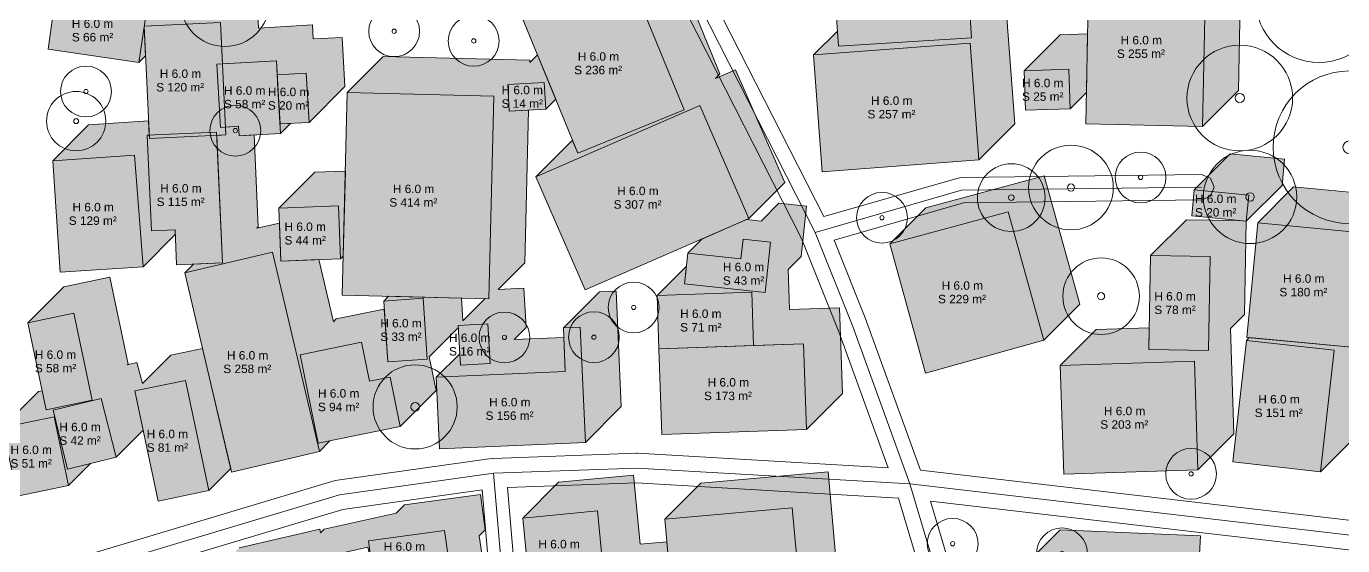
# Model space of a CAD drawing. Header units: metres. Extents: x -4 to 969, y -5 to 964.
# Drawn here: x 323.6 to 479, y 537.2 to 598.5 of the extents above; entities that cross this region are included whole.
import ezdxf

# ---------------------------------------------------------------- set-up
doc = ezdxf.new("R2010")
doc.units = ezdxf.units.M
doc.header["$MEASUREMENT"] = 0
for name, color, linetype, lineweight, true_color in [('TPX_BUILDING_AREAS_TEXT', 7, 'CONTINUOUS', 0, 0x000000), ('TPX_BUILDING_HEIGHTS_TEXT', 7, 'CONTINUOUS', 0, 0x000000), ('TPX_BUILDINGS', 7, 'CONTINUOUS', 0, 0x000000), ('TPX_BUILDINGS_HATCH', 7, 'CONTINUOUS', 0, 0xf0f0f0), ('TPX_BUILDINGS_SHADOWS_HATCH', 7, 'CONTINUOUS', 0, 0x000000), ('TPX_BUILDINGS_SHADOWS_OUTLINES', 7, 'CONTINUOUS', 0, 0x000000), ('TPX_ROADS_AXES', 7, 'CONTINUOUS', 0, 0x323232), ('TPX_ROADS_CONTOURS', 7, 'CONTINUOUS', 0, 0x646464), ('TPX_VEGETATION_TREES_INDIVIDUAL', 7, 'CONTINUOUS', 0, 0x136734)]:
    doc.layers.add(name, color=color, linetype=linetype, lineweight=lineweight, true_color=true_color)
doc.styles.add('TPX_TEXTE', font='arial.ttf')

# ---------------------------------------------------------------- blocks, each defined once
blk = doc.blocks.new('TREETR003_CR040')
at = {"layer": 'TPX_VEGETATION_TREES_INDIVIDUAL'}
for radius in [4, 0.333]:
    blk.add_circle((0, 0, 0.04), radius, dxfattribs=at)
blk = doc.blocks.new('TREETR008_CR090')
at = {"layer": 'TPX_VEGETATION_TREES_INDIVIDUAL'}
for radius in [9, 0.75]:
    blk.add_circle((0, 0, 0.04), radius, dxfattribs=at)
blk = doc.blocks.new('TREETR003_CR030')
at = {"layer": 'TPX_VEGETATION_TREES_INDIVIDUAL'}
for radius in [3, 0.25]:
    blk.add_circle((0, 0, 0.04), radius, dxfattribs=at)
blk = doc.blocks.new('TREETR005_CR050')
at = {"layer": 'TPX_VEGETATION_TREES_INDIVIDUAL'}
for radius in [4.97, 0.5]:
    blk.add_circle((0, 0, 0.04), radius, dxfattribs=at)
blk = doc.blocks.new('TREETR005_CR052')
at = {"layer": 'TPX_VEGETATION_TREES_INDIVIDUAL'}
for radius in [5.24, 0.458]:
    blk.add_circle((0, 0, 0.04), radius, dxfattribs=at)
blk = doc.blocks.new('TREETR006_CR075')
at = {"layer": 'TPX_VEGETATION_TREES_INDIVIDUAL'}
for radius in [7.5, 0.625]:
    blk.add_circle((0, 0, 0.04), radius, dxfattribs=at)
blk = doc.blocks.new('TREETR003_CR035')
at = {"layer": 'TPX_VEGETATION_TREES_INDIVIDUAL'}
for radius in [3.5, 0.292]:
    blk.add_circle((0, 0, 0.04), radius, dxfattribs=at)
blk = doc.blocks.new('TREETR005_CR062')
at = {"layer": 'TPX_VEGETATION_TREES_INDIVIDUAL'}
for radius in [6.24, 0.542]:
    blk.add_circle((0, 0, 0.04), radius, dxfattribs=at)
blk = doc.blocks.new('TREETR005_CR055')
at = {"layer": 'TPX_VEGETATION_TREES_INDIVIDUAL'}
for radius in [5.51, 0.5]:
    blk.add_circle((0, 0, 0.04), radius, dxfattribs=at)
blk = doc.blocks.new('TREETR004_CR050')
at = {"layer": 'TPX_VEGETATION_TREES_INDIVIDUAL'}
for radius in [5, 0.417]:
    blk.add_circle((0, 0, 0.04), radius, dxfattribs=at)
blk = doc.blocks.new('TREETR004_CR045')
at = {"layer": 'TPX_VEGETATION_TREES_INDIVIDUAL'}
for radius in [4.52, 0.417]:
    blk.add_circle((0, 0, 0.04), radius, dxfattribs=at)

msp = doc.modelspace()

# ---------------------------------------------------------------- hatches: boundary and pattern name
at = {"layer": 'TPX_BUILDINGS_HATCH'}
for points in [[(423.31, 601.49), (419.14, 601.22), (419.47, 596.14), (435.2, 597.16), (434.6, 606.36), (430.14, 606.06), (430.08, 607.02), (427.15, 606.83), (427.04, 608.65), (422.87, 608.38), (423.31, 601.49)], [(449.07, 605.45), (448.69, 586.97), (462.49, 586.69), (462.87, 605.18), (449.07, 605.45)], [(394.66, 604.76), (382.1, 599.63), (388.68, 583.52), (401.24, 588.64), (394.66, 604.76)], [(326.97, 601.82), (326.12, 595.79), (336.83, 594.23), (337.73, 600.24), (326.97, 601.82)], [(346.49, 598.97), (337.46, 598.53), (338.1, 585.25), (347.13, 585.68), (346.49, 598.97)], [(435.04, 596.52), (416.53, 595.12), (417.57, 581.34), (436.08, 582.73), (435.04, 596.52)], [(353.09, 594.42), (346.05, 594.02), (346.47, 586.57), (348.62, 586.7), (348.68, 585.59), (353.58, 585.86), (353.09, 594.42)], [(356.61, 592.96), (353.19, 592.77), (353.52, 586.97), (356.95, 587.16), (356.61, 592.96)], [(446.7, 593.43), (441.42, 593.25), (441.58, 588.59), (446.86, 588.77), (446.7, 593.43)], [(384.74, 591.88), (380.42, 591.63), (380.6, 588.49), (384.91, 588.74), (384.74, 591.88)], [(361.47, 590.68), (360.87, 566.76), (378.19, 566.34), (378.79, 590.24), (361.47, 590.68)], [(403.09, 589.14), (383.75, 580.73), (389.56, 567.4), (408.9, 575.81), (403.09, 589.14)], [(346.03, 586.01), (337.84, 585.64), (338.35, 574.37), (341.13, 574.49), (341.31, 570.33), (346.71, 570.57), (346.03, 586.01)], [(336.32, 583.29), (326.67, 582.63), (327.56, 569.47), (337.34, 570.12), (336.32, 583.29)], [(461.51, 579.19), (461.21, 576.12), (467.64, 575.48), (467.95, 578.55), (461.51, 579.19)], [(360.43, 577.29), (353.38, 577.02), (353.62, 570.79), (360.66, 571.05), (360.43, 577.29)], [(439.55, 576.59), (425.55, 572.83), (429.78, 557.56), (443.75, 561.43), (439.55, 576.59)], [(469.01, 575.29), (467.73, 561.78), (480.94, 560.54), (482.21, 574.06), (469.01, 575.29)], [(401.68, 571.73), (401.3, 568.1), (410.82, 567.08), (411.46, 573.02), (408.21, 573.36), (407.97, 571.06), (401.68, 571.73)], [(352.64, 571.85), (342.27, 569.41), (347.8, 545.87), (358.17, 548.32), (352.64, 571.85)], [(456.35, 571.43), (456.16, 560.34), (463.21, 560.23), (463.39, 571.32), (456.35, 571.43)], [(370.41, 566.39), (365.77, 566.07), (366.26, 558.9), (370.89, 559.22), (370.41, 566.39)], [(409.24, 567.12), (398.05, 566.72), (398.27, 560.42), (409.45, 560.82), (409.24, 567.12)], [(329.16, 564.64), (323.74, 563.49), (325.9, 553.24), (331.33, 554.38), (329.16, 564.64)], [(387.22, 557.74), (371.98, 557.06), (372.35, 548.6), (389.59, 549.36), (388.98, 562.99), (387, 562.91), (387.22, 557.74)], [(378.08, 563.36), (374.56, 563.16), (374.82, 558.5), (378.34, 558.69), (378.08, 563.36)], [(467.67, 561.42), (466.06, 547.07), (476.44, 545.91), (478.04, 560.27), (467.67, 561.42)], [(363.16, 561.2), (355.9, 559.71), (358.02, 549.28), (367.7, 551.26), (366.53, 557.08), (364.1, 556.59), (363.16, 561.2)], [(415.37, 561.03), (398.27, 560.42), (398.64, 550.3), (415.72, 550.9), (415.37, 561.03)], [(461.54, 558.95), (445.69, 558.45), (446.09, 545.63), (461.94, 546.12), (461.54, 558.95)], [(342.35, 556.7), (336.38, 555.45), (339.14, 542.43), (345.1, 543.68), (342.35, 556.7)], [(332.38, 554.57), (326.72, 553.19), (328.43, 546.22), (334.15, 547.62), (332.38, 554.57)], [(326.83, 552.38), (320.77, 551.12), (322.47, 543.01), (328.53, 544.27), (326.83, 552.38)], [(391.01, 541.28), (382.19, 540.43), (383.02, 531.86), (391.85, 532.71), (391.01, 541.28)], [(414.03, 541.66), (398.98, 540.31), (401.25, 514.96), (406.79, 515.46), (405.56, 529.27), (415.07, 530.12), (414.03, 541.66)], [(372.95, 538.99), (363.96, 537.77), (364.53, 533.58), (373.52, 534.8), (372.95, 538.99)]]:
    msp.add_hatch(color=256, dxfattribs=at).paths.add_polyline_path(points)
at = {"layer": 'TPX_BUILDINGS_SHADOWS_HATCH'}
h = msp.add_hatch(color=256, dxfattribs=at)
h.paths.add_polyline_path([(402.81, 637.85), (398.57, 633.6), (414.06, 639.67), (418.66, 627.78), (420.89, 630.01), (420.46, 632.38), (427.95, 633.72), (428.58, 630.06), (428.29, 634.5), (435.9, 635), (436.49, 625.78), (428.89, 625.28), (428.86, 625.61), (421.92, 624.38), (421.4, 627.23), (412.84, 625.5), (406.45, 623), (403.72, 620.27), (425.46, 624.67), (427.07, 616.73), (408.83, 613.04), (406.62, 610.83), (414.15, 612.58), (414.02, 613.22), (427.31, 615.96), (428.55, 610), (423.42, 608.93), (422.87, 608.38), (427.04, 608.65), (427.15, 606.83), (430.08, 607.02), (430.14, 606.06), (434.6, 606.36), (435.2, 597.16), (419.47, 596.14), (419.36, 597.94), (416.53, 595.12), (435.04, 596.52), (436.08, 582.73), (440.32, 586.97), (439.38, 599.49), (435.91, 599.32), (435.5, 607.92), (444.01, 608.33), (444.43, 599.73), (448.67, 603.97), (448.25, 612.57), (439.75, 612.16), (438.14, 610.55), (434.39, 610.3), (434.32, 611.26), (431.39, 611.08), (431.29, 612.75), (432.79, 614.24), (432.38, 616.22), (428.06, 615.55), (426.83, 623.56), (449.3, 627.02), (449.96, 622.67), (453.33, 626.03), (453.48, 628.32), (460.59, 627.77), (459.6, 643.03), (470.3, 643.73), (470.48, 641.14), (472.54, 641.28), (473.14, 632.03), (477.38, 636.28), (476.79, 645.52), (474.72, 645.38), (474.55, 647.98), (463.84, 647.27), (463.46, 646.89), (463.41, 647.92), (458.97, 647.71), (458.91, 648.93), (453.98, 648.69), (449.74, 644.45), (459.11, 644.9), (459.86, 629.21), (454.09, 628.93), (453.92, 628.76), (453.9, 628.92), (450.5, 628.75), (449.9, 641.1), (440.22, 639.38), (440.08, 639.24), (434.12, 638.85), (432.73, 638.17), (432.47, 638.68), (431.65, 637.86), (431.36, 637.81), (425.18, 635.19), (422.04, 642.64), (428.18, 645.27), (431.38, 637.82), (432.4, 638.84), (428.89, 645.95), (446.71, 654.72), (450.55, 646.93), (454.79, 651.17), (450.95, 658.96), (450.55, 658.76), (451.07, 659.28), (449.36, 664.5), (442.68, 662.32), (438.44, 658.08), (445.11, 660.26), (446.83, 655.04), (440.15, 652.84), (439.93, 653.53), (433.14, 650.19), (432.44, 649.49), (432.43, 649.52), (426.28, 646.88), (425.68, 646.28), (425.48, 646.64), (419.9, 643.67), (418.82, 642.58), (418.3, 643.92), (402.81, 637.85)])
h.paths.add_polyline_path([(415.66, 639.42), (421.24, 642.4), (425.1, 635.17), (419.52, 632.19), (415.66, 639.42)], flags=16)
h.paths.add_polyline_path([(435.98, 635.13), (447.99, 637.27), (449.42, 629.26), (437.39, 627.12), (435.98, 635.13)], flags=16)
h = msp.add_hatch(color=256, dxfattribs=at)
h.paths.add_polyline_path([(331.13, 605.98), (326.97, 601.82), (337.73, 600.24), (337.47, 598.53), (346.49, 598.97), (346.73, 594.06), (353.09, 594.42), (353.19, 592.77), (356.61, 592.96), (356.95, 587.16), (361.19, 591.41), (360.86, 597.2), (357.43, 597.01), (357.34, 598.66), (350.97, 598.3), (350.73, 603.21), (349.66, 603.16), (350.74, 604.24), (351.14, 610.67), (351.98, 611.52), (351.62, 617.51), (356.14, 617.79), (356.56, 610.78), (355.27, 610.7), (361.56, 611.08), (362.02, 603.48), (365.23, 606.69), (362.57, 606.25), (361.94, 610.09), (365.95, 610.7), (366.49, 607.4), (366.25, 611.36), (369.53, 611.56), (369.83, 606.58), (369.37, 606.56), (368.45, 605.64), (372.14, 606.82), (373.98, 601.02), (374.76, 601.8), (369.68, 612.38), (373.29, 614.11), (378.46, 603.32), (380.03, 604.89), (378.77, 607.31), (386.32, 611.2), (389.49, 605.11), (385.56, 603.09), (382.1, 599.63), (394.66, 604.76), (401.24, 588.64), (388.68, 583.52), (388.07, 585), (387.99, 584.97), (383.75, 580.73), (403.09, 589.14), (408.9, 575.81), (413.14, 580.05), (407.33, 593.38), (404.95, 592.35), (405.48, 592.88), (398.9, 609.01), (389.56, 605.19), (393.73, 609.36), (390.56, 615.44), (383.01, 611.55), (381.52, 610.05), (379.25, 614.77), (376.87, 613.79), (375.4, 617.33), (373.92, 616.62), (373.06, 615.76), (371.86, 615.69), (373.14, 616.97), (372.22, 619.51), (371.15, 619.05), (370.74, 620), (366.06, 618.28), (365.68, 617.9), (365.12, 621.47), (359.41, 619.16), (358.56, 621.25), (361.72, 622.53), (361.18, 623.87), (359.28, 621.97), (355.86, 621.76), (351.66, 617.55), (351.62, 618.16), (348.61, 617.99), (344.37, 613.74), (347.38, 613.92), (347.78, 607.32), (346.95, 607.27), (346.5, 599.99), (341.58, 600.3), (341.73, 602.78), (341.72, 602.78), (341.74, 602.96), (341.84, 604.5), (338.47, 604.99), (339.47, 605.99), (340.17, 614.21), (335.76, 614.59), (331.52, 610.35), (335.92, 609.97), (335.22, 601.74), (330.78, 602.12), (331.13, 605.98)])
h.paths.add_polyline_path([(357.02, 618.46), (360.59, 619.02), (361.73, 611.84), (358.16, 611.27), (357.02, 618.46)], flags=16)
h.paths.add_polyline_path([(361.82, 614.04), (367.64, 616.18), (368.9, 612.73), (363.08, 610.59), (361.82, 614.04)], flags=16)
for points in [[(453, 609.38), (449.07, 605.45), (462.87, 605.18), (462.49, 586.69), (466.73, 590.93), (467.11, 609.42), (454.47, 609.67), (453.01, 609.32), (453, 609.38)], [(337.46, 598.45), (336.83, 594.23), (337.63, 595.02), (337.46, 598.45)], [(445.66, 597.49), (441.42, 593.25), (446.7, 593.43), (446.86, 588.77), (448.77, 590.68), (448.91, 597.61), (445.66, 597.49)], [(343.28, 570.42), (342.27, 569.41), (352.64, 571.85), (358.17, 548.32), (359.42, 549.57), (358.02, 549.28), (355.9, 559.71), (363.16, 561.2), (364.1, 556.59), (366.53, 557.08), (367.7, 551.26), (371.95, 555.5), (371.14, 559.47), (374.57, 562.9), (374.56, 563.16), (378.08, 563.36), (378.34, 558.69), (374.82, 558.5), (374.75, 559.83), (371.98, 557.06), (387.22, 557.74), (387.05, 561.78), (381.17, 561.52), (382.58, 562.94), (382.33, 567.6), (379.28, 567.43), (382.43, 570.58), (382.88, 588.62), (380.6, 588.49), (380.42, 591.63), (384.74, 591.88), (384.91, 588.74), (386.08, 589.9), (383.93, 595.14), (383.02, 594.23), (383.03, 594.49), (365.71, 594.92), (361.47, 590.68), (378.79, 590.24), (378.19, 566.34), (377.74, 566.35), (375.12, 563.72), (374.94, 566.42), (366.33, 566.63), (365.77, 566.07), (370.41, 566.39), (370.89, 559.22), (366.26, 558.9), (365.83, 565.12), (360.14, 563.96), (359.82, 563.63), (358.09, 570.96), (353.62, 570.79), (353.45, 575.28), (350.8, 574.66), (350.95, 574.81), (350.48, 585.69), (348.68, 585.59), (348.62, 586.7), (347.08, 586.61), (347.13, 585.68), (346.05, 585.63), (346.71, 570.57), (343.28, 570.42)], [(353.35, 589.86), (353.24, 591.78), (353.58, 585.86), (354.76, 587.04), (353.52, 586.97), (353.35, 589.86)], [(330.91, 586.88), (326.67, 582.63), (336.32, 583.29), (337.34, 570.12), (341.15, 573.94), (341.13, 574.49), (338.35, 574.37), (337.84, 585.64), (338.08, 585.65), (337.99, 587.36), (330.91, 586.88)], [(465.75, 583.43), (461.51, 579.19), (467.95, 578.55), (467.64, 575.48), (471.88, 579.72), (472.19, 582.8), (465.75, 583.43)], [(357.63, 581.27), (353.38, 577.02), (360.43, 577.29), (360.66, 571.05), (360.99, 571.38), (361.24, 581.4), (357.63, 581.27)], [(429.79, 577.07), (425.55, 572.83), (439.55, 576.59), (443.75, 561.43), (447.99, 565.68), (443.79, 580.84), (429.79, 577.07)], [(468, 561.75), (467.67, 561.42), (478.04, 560.27), (476.44, 545.91), (480.55, 550.02), (480.96, 553.79), (490.94, 552.68), (489.78, 542.21), (494.02, 546.45), (494.26, 548.65), (494.41, 551.55), (494.7, 556.97), (485.2, 558.03), (481.1, 553.93), (481.95, 561.55), (482.8, 562.4), (483.58, 572.06), (492.51, 571.33), (491.67, 561.02), (495.91, 565.26), (496.75, 575.58), (487.82, 576.3), (486.1, 574.58), (486.45, 578.3), (473.25, 579.54), (469.01, 575.29), (482.21, 574.06), (480.94, 560.54), (468, 561.75)], [(401.52, 570.19), (398.05, 566.72), (409.24, 567.12), (409.45, 560.82), (415.37, 561.03), (415.72, 550.9), (419.97, 555.15), (419.61, 565.28), (413.7, 565.06), (413.54, 569.8), (415.06, 571.32), (415.7, 577.26), (412.46, 577.61), (410.35, 575.5), (408.62, 575.69), (403.34, 573.39), (401.68, 571.73), (407.97, 571.06), (408.21, 573.36), (411.46, 573.02), (410.82, 567.08), (401.3, 568.1), (401.52, 570.19)], [(449.93, 562.7), (445.69, 558.45), (461.54, 558.95), (461.94, 546.12), (466.18, 550.37), (465.8, 562.81), (467.46, 564.47), (467.63, 575.48), (466.64, 575.58), (460.59, 575.67), (456.35, 571.43), (463.39, 571.32), (463.21, 560.23), (456.16, 560.34), (456.2, 562.89), (449.93, 562.7)], [(325.01, 555.37), (320.77, 551.12), (326.83, 552.38), (328.53, 544.27), (331.15, 546.89), (328.43, 546.22), (326.72, 553.19), (332.38, 554.57), (334.15, 547.62), (337.36, 550.83), (336.38, 555.45), (342.35, 556.7), (345.1, 543.68), (347.7, 546.28), (344.37, 560.48), (340.63, 559.69), (337.26, 556.32), (336.62, 558.82), (335.48, 558.54), (335.57, 558.62), (333.41, 568.88), (327.98, 567.74), (323.74, 563.49), (329.16, 564.64), (331.33, 554.38), (325.9, 553.24), (325.43, 555.45), (325.01, 555.37)], [(391.24, 567.15), (387, 562.91), (388.98, 562.99), (389.59, 549.36), (393.83, 553.6), (393.22, 567.24), (391.24, 567.15)], [(386.43, 544.67), (382.19, 540.43), (391.01, 541.28), (391.81, 533.11), (399.56, 533.81), (399.22, 537.64), (396.05, 537.35), (395.26, 545.52), (386.43, 544.67)]]:
    msp.add_hatch(color=256, dxfattribs=at).paths.add_polyline_path(points)
h = msp.add_hatch(color=256, dxfattribs=at)
h.paths.add_polyline_path([(403.22, 544.55), (398.98, 540.31), (414.03, 541.66), (415.07, 530.12), (405.56, 529.27), (406.79, 515.46), (404.27, 515.23), (403.03, 513.99), (407.5, 515.03), (413.17, 490.08), (408.69, 489.06), (408.31, 490.74), (408.45, 489.29), (406.72, 489.12), (405.72, 488.12), (429.67, 492.3), (431.74, 480.59), (435.98, 484.83), (434.34, 494.08), (424.67, 492.62), (424.33, 494.87), (418.42, 493.84), (412.83, 492.72), (411.5, 499.33), (421.72, 501.39), (423.06, 494.77), (424.18, 495.9), (423.22, 502.29), (436.53, 504.3), (437.99, 494.63), (442.23, 498.87), (440.77, 508.54), (436.88, 507.95), (439.55, 510.63), (438.29, 519.5), (434.41, 518.95), (432.55, 517.09), (423.08, 516.86), (418.83, 512.62), (430.42, 512.9), (430.62, 504.72), (420.28, 504.49), (415.74, 503.57), (415.39, 503.22), (412.56, 515.68), (407.99, 515.27), (406.79, 528.37), (415.39, 529.15), (416.59, 516.05), (420.83, 520.29), (419.63, 533.4), (418.21, 533.27), (419.31, 534.37), (418.27, 545.9), (403.22, 544.55)])
h.paths.add_polyline_path([(430.17, 514.71), (434.05, 515.26), (435.31, 506.39), (431.43, 505.83), (430.17, 514.71)], flags=16)
h = msp.add_hatch(color=256, dxfattribs=at)
h.paths.add_polyline_path([(343.99, 533.03), (339.74, 528.78), (345.06, 530.04), (344.44, 532.68), (353.96, 534.91), (355.97, 526.31), (346.46, 524.09), (342.79, 523.23), (342.19, 522.63), (351.31, 524.68), (356.53, 525.85), (355.76, 529.24), (365.14, 531.36), (365.18, 531.18), (364.84, 533.46), (372.73, 534.61), (374.13, 525.25), (366.76, 524.15), (366.95, 523.33), (374.19, 523.82), (374.42, 520.44), (375.01, 520.57), (377.14, 511.06), (373.07, 510.16), (373.76, 507.08), (377.51, 507.96), (379.69, 498.64), (383.93, 502.89), (381.75, 512.2), (378, 511.32), (377.89, 511.82), (381.38, 515.31), (379.25, 524.81), (378.67, 524.68), (378.43, 528.06), (376.83, 527.95), (378.37, 529.5), (377.05, 538.33), (377.76, 539.04), (377.19, 543.23), (368.21, 542.01), (367.23, 541.03), (358.74, 539.13), (358.31, 538.7), (358.21, 539.15), (348.69, 536.92), (345.04, 533.27), (343.99, 533.03)])
h.paths.add_polyline_path([(354.5, 534.89), (363.88, 536.99), (364.36, 534.85), (363.96, 537.77), (372.95, 538.99), (373.52, 534.8), (364.53, 533.58), (364.49, 533.92), (355.18, 531.82), (354.5, 534.89)], flags=16)
h = msp.add_hatch(color=256, dxfattribs=at)
h.paths.add_polyline_path([(445.67, 539.06), (441.43, 534.82), (457.99, 534.12), (457.79, 529.75), (468.51, 529.3), (468.03, 518.04), (461.74, 518.31), (460.64, 517.22), (467.97, 516.94), (467.56, 506.44), (470.77, 509.66), (469.53, 509.63), (469.14, 529.47), (474.71, 529.59), (475.11, 509.75), (477.76, 512.4), (477.44, 516.08), (484.77, 516.72), (485.31, 510.54), (488.86, 514.1), (488.78, 516.33), (502.56, 516.86), (502.82, 510.35), (507.06, 514.59), (506.82, 520.77), (509.82, 523.77), (508.87, 536.25), (501.23, 535.66), (496.99, 531.42), (504.63, 532), (505.58, 519.53), (497.93, 518.95), (497.8, 520.76), (496.22, 520.7), (497.69, 522.17), (497.47, 525.01), (496.89, 531.38), (496.31, 537.7), (482.36, 536.42), (478.97, 533.03), (478.95, 533.83), (473.38, 533.71), (472.73, 533.07), (472.76, 533.54), (462.03, 533.99), (462.23, 538.36), (445.67, 539.06)])
h.paths.add_polyline_path([(478.12, 532.18), (492.07, 533.46), (492.64, 527.14), (493.49, 517.97), (490.1, 517.66), (489.36, 516.92), (489.31, 517.59), (479.54, 516.69), (479.42, 518.06), (479.27, 517.91), (479.22, 520.18), (478.71, 525.86), (478.12, 532.18)], flags=16)

# ---------------------------------------------------------------- linework, layer by layer
at = {"layer": 'TPX_BUILDINGS', "elevation": 0.04}
for points in [[(423.31, 601.49), (419.14, 601.22), (419.47, 596.14), (435.2, 597.16), (434.6, 606.36), (430.14, 606.06), (430.08, 607.02), (427.15, 606.83), (427.04, 608.65), (422.87, 608.38)], [(449.07, 605.45), (448.69, 586.97), (462.49, 586.69), (462.87, 605.18)], [(394.66, 604.76), (382.1, 599.63), (388.68, 583.52), (401.24, 588.64)], [(326.97, 601.82), (326.12, 595.79), (336.83, 594.23), (337.73, 600.24)], [(346.49, 598.97), (337.46, 598.53), (338.1, 585.25), (347.13, 585.68)], [(435.04, 596.52), (416.53, 595.12), (417.57, 581.34), (436.08, 582.73)], [(353.09, 594.42), (346.05, 594.02), (346.47, 586.57), (348.62, 586.7), (348.68, 585.59), (353.58, 585.86)], [(356.61, 592.96), (353.19, 592.77), (353.52, 586.97), (356.95, 587.16)], [(446.7, 593.43), (441.42, 593.25), (441.58, 588.59), (446.86, 588.77)], [(384.74, 591.88), (380.42, 591.63), (380.6, 588.49), (384.91, 588.74)], [(361.47, 590.68), (360.87, 566.76), (378.19, 566.34), (378.79, 590.24)], [(403.09, 589.14), (383.75, 580.73), (389.56, 567.4), (408.9, 575.81)], [(346.03, 586.01), (337.84, 585.64), (338.35, 574.37), (341.13, 574.49), (341.31, 570.33), (346.71, 570.57)], [(336.32, 583.29), (326.67, 582.63), (327.56, 569.47), (337.34, 570.12)], [(461.51, 579.19), (461.21, 576.12), (467.64, 575.48), (467.95, 578.55)], [(360.43, 577.29), (353.38, 577.02), (353.62, 570.79), (360.66, 571.05)], [(439.55, 576.59), (425.55, 572.83), (429.78, 557.56), (443.75, 561.43)], [(469.01, 575.29), (467.73, 561.78), (480.94, 560.54), (482.21, 574.06)], [(401.68, 571.73), (401.3, 568.1), (410.82, 567.08), (411.46, 573.02), (408.21, 573.36), (407.97, 571.06)], [(352.64, 571.85), (342.27, 569.41), (347.8, 545.87), (358.17, 548.32)], [(456.35, 571.43), (456.16, 560.34), (463.21, 560.23), (463.39, 571.32)], [(370.41, 566.39), (365.77, 566.07), (366.26, 558.9), (370.89, 559.22)], [(409.24, 567.12), (398.05, 566.72), (398.27, 560.42), (409.45, 560.82)], [(329.16, 564.64), (323.74, 563.49), (325.9, 553.24), (331.33, 554.38)], [(387.22, 557.74), (371.98, 557.06), (372.35, 548.6), (389.59, 549.36), (388.98, 562.99), (387, 562.91)], [(378.08, 563.36), (374.56, 563.16), (374.82, 558.5), (378.34, 558.69)], [(467.67, 561.42), (466.06, 547.07), (476.44, 545.91), (478.04, 560.27)], [(363.16, 561.2), (355.9, 559.71), (358.02, 549.28), (367.7, 551.26), (366.53, 557.08), (364.1, 556.59)], [(415.37, 561.03), (398.27, 560.42), (398.64, 550.3), (415.72, 550.9)], [(461.54, 558.95), (445.69, 558.45), (446.09, 545.63), (461.94, 546.12)], [(342.35, 556.7), (336.38, 555.45), (339.14, 542.43), (345.1, 543.68)], [(332.38, 554.57), (326.72, 553.19), (328.43, 546.22), (334.15, 547.62)], [(326.83, 552.38), (320.77, 551.12), (322.47, 543.01), (328.53, 544.27)], [(391.01, 541.28), (382.19, 540.43), (383.02, 531.86), (391.85, 532.71)], [(414.03, 541.66), (398.98, 540.31), (401.25, 514.96), (406.79, 515.46), (405.56, 529.27), (415.07, 530.12)], [(372.95, 538.99), (363.96, 537.77), (364.53, 533.58), (373.52, 534.8)]]:
    msp.add_lwpolyline(points, close=True, dxfattribs=at)
at = {"layer": 'TPX_BUILDINGS_SHADOWS_OUTLINES', "elevation": 0.04}
for points in [[(453, 609.38), (449.07, 605.45), (462.87, 605.18), (462.49, 586.69), (466.73, 590.93), (467.11, 609.42), (454.47, 609.67), (453.01, 609.32)], [(337.46, 598.45), (336.83, 594.23), (337.63, 595.02)], [(445.66, 597.49), (441.42, 593.25), (446.7, 593.43), (446.86, 588.77), (448.77, 590.68), (448.91, 597.61)], [(343.28, 570.42), (342.27, 569.41), (352.64, 571.85), (358.17, 548.32), (359.42, 549.57), (358.02, 549.28), (355.9, 559.71), (363.16, 561.2), (364.1, 556.59), (366.53, 557.08), (367.7, 551.26), (371.95, 555.5), (371.14, 559.47), (374.57, 562.9), (374.56, 563.16), (378.08, 563.36), (378.34, 558.69), (374.82, 558.5), (374.75, 559.83), (371.98, 557.06), (387.22, 557.74), (387.05, 561.78), (381.17, 561.52), (382.58, 562.94), (382.33, 567.6), (379.28, 567.43), (382.43, 570.58), (382.88, 588.62), (380.6, 588.49), (380.42, 591.63), (384.74, 591.88), (384.91, 588.74), (386.08, 589.9), (383.93, 595.14), (383.02, 594.23), (383.03, 594.49), (365.71, 594.92), (361.47, 590.68), (378.79, 590.24), (378.19, 566.34), (377.74, 566.35), (375.12, 563.72), (374.94, 566.42), (366.33, 566.63), (365.77, 566.07), (370.41, 566.39), (370.89, 559.22), (366.26, 558.9), (365.83, 565.12), (360.14, 563.96), (359.82, 563.63), (358.09, 570.96), (353.62, 570.79), (353.45, 575.28), (350.8, 574.66), (350.95, 574.81), (350.48, 585.69), (348.68, 585.59), (348.62, 586.7), (347.08, 586.61), (347.13, 585.68), (346.05, 585.63), (346.71, 570.57)], [(353.35, 589.86), (353.24, 591.78), (353.58, 585.86), (354.76, 587.04), (353.52, 586.97)], [(330.91, 586.88), (326.67, 582.63), (336.32, 583.29), (337.34, 570.12), (341.15, 573.94), (341.13, 574.49), (338.35, 574.37), (337.84, 585.64), (338.08, 585.65), (337.99, 587.36)], [(465.75, 583.43), (461.51, 579.19), (467.95, 578.55), (467.64, 575.48), (471.88, 579.72), (472.19, 582.8)], [(357.63, 581.27), (353.38, 577.02), (360.43, 577.29), (360.66, 571.05), (360.99, 571.38), (361.24, 581.4)], [(429.79, 577.07), (425.55, 572.83), (439.55, 576.59), (443.75, 561.43), (447.99, 565.68), (443.79, 580.84)], [(401.52, 570.19), (398.05, 566.72), (409.24, 567.12), (409.45, 560.82), (415.37, 561.03), (415.72, 550.9), (419.97, 555.15), (419.61, 565.28), (413.7, 565.06), (413.54, 569.8), (415.06, 571.32), (415.7, 577.26), (412.46, 577.61), (410.35, 575.5), (408.62, 575.69), (403.34, 573.39), (401.68, 571.73), (407.97, 571.06), (408.21, 573.36), (411.46, 573.02), (410.82, 567.08), (401.3, 568.1)], [(449.93, 562.7), (445.69, 558.45), (461.54, 558.95), (461.94, 546.12), (466.18, 550.37), (465.8, 562.81), (467.46, 564.47), (467.63, 575.48), (466.64, 575.58), (460.59, 575.67), (456.35, 571.43), (463.39, 571.32), (463.21, 560.23), (456.16, 560.34), (456.2, 562.89)], [(325.01, 555.37), (320.77, 551.12), (326.83, 552.38), (328.53, 544.27), (331.15, 546.89), (328.43, 546.22), (326.72, 553.19), (332.38, 554.57), (334.15, 547.62), (337.36, 550.83), (336.38, 555.45), (342.35, 556.7), (345.1, 543.68), (347.7, 546.28), (344.37, 560.48), (340.63, 559.69), (337.26, 556.32), (336.62, 558.82), (335.48, 558.54), (335.57, 558.62), (333.41, 568.88), (327.98, 567.74), (323.74, 563.49), (329.16, 564.64), (331.33, 554.38), (325.9, 553.24), (325.43, 555.45)], [(391.24, 567.15), (387, 562.91), (388.98, 562.99), (389.59, 549.36), (393.83, 553.6), (393.22, 567.24)], [(386.43, 544.67), (382.19, 540.43), (391.01, 541.28), (391.81, 533.11), (399.56, 533.81), (399.22, 537.64), (396.05, 537.35), (395.26, 545.52)], [(354.5, 534.89), (363.88, 536.99), (364.36, 534.85), (363.96, 537.77), (372.95, 538.99), (373.52, 534.8), (364.53, 533.58), (364.49, 533.92), (355.18, 531.82)]]:
    msp.add_lwpolyline(points, close=True, dxfattribs=at)
for points in [[(394.66, 604.76), (401.24, 588.64), (388.68, 583.52), (388.07, 585), (387.99, 584.97), (383.75, 580.73), (403.09, 589.14), (408.9, 575.81), (413.14, 580.05), (407.33, 593.38), (404.95, 592.35), (405.48, 592.88), (398.9, 609.01)], [(434.6, 606.36), (435.2, 597.16), (419.47, 596.14), (419.36, 597.94), (416.53, 595.12), (435.04, 596.52), (436.08, 582.73), (440.32, 586.97), (439.38, 599.49)], [(346.49, 598.97), (346.73, 594.06), (353.09, 594.42), (353.19, 592.77), (356.61, 592.96), (356.95, 587.16), (361.19, 591.41), (360.86, 597.2), (357.43, 597.01), (357.34, 598.66), (350.97, 598.3), (350.73, 603.21)], [(486.45, 578.3), (473.25, 579.54), (469.01, 575.29), (482.21, 574.06)], [(480.94, 560.54), (468, 561.75), (467.67, 561.42), (478.04, 560.27), (476.44, 545.91), (480.55, 550.02)], [(419.31, 534.37), (418.27, 545.9), (403.22, 544.55), (398.98, 540.31), (414.03, 541.66), (415.07, 530.12)], [(378.37, 529.5), (377.05, 538.33), (377.76, 539.04), (377.19, 543.23), (368.21, 542.01), (367.23, 541.03), (358.74, 539.13), (358.31, 538.7), (358.21, 539.15), (348.69, 536.92)], [(462.03, 533.99), (462.23, 538.36), (445.67, 539.06), (441.43, 534.82)]]:
    msp.add_lwpolyline(points, dxfattribs=at)
at = {"layer": 'TPX_ROADS_AXES', "elevation": 0.03}
for points in [[(353.41, 684.82), (356.49, 679.82), (366.03, 663.81), (377.17, 645.97), (387.33, 629.78), (403.18, 600.78), (416.72, 574.17), (421.17, 563.05), (427.91, 544.48)], [(416.72, 574.17), (434.02, 579.14), (462.37, 579.51)], [(427.91, 544.48), (395.63, 546.35), (378.75, 545.74)], [(378.75, 545.74), (360.54, 543.19), (325.14, 532.59), (264.57, 515.85)], [(378.75, 545.74), (383.23, 493.17)], [(427.91, 544.48), (439.6, 505.31), (447.92, 477.5)], [(508.59, 535.08), (466.79, 539.95), (427.91, 544.48)]]:
    msp.add_lwpolyline(points, dxfattribs=at)
at = {"layer": 'TPX_ROADS_CONTOURS', "elevation": 0.03}
for points in [[(508.7, 536.83), (466.99, 541.68), (429.18, 546.09), (422.81, 563.65), (422.79, 563.7), (418.97, 573.26), (434.24, 577.65), (462.39, 578.01), (463.44, 578.46), (463.87, 579.53), (463.42, 580.58), (462.35, 581.01), (434, 580.64), (433.61, 580.58), (417.74, 576.03), (404.74, 601.58)], [(401.63, 599.97), (415.13, 573.45), (419.53, 562.43), (425.36, 546.38), (395.73, 548.09), (395.57, 548.1), (378.68, 547.48), (378.6, 547.44), (378.5, 547.47), (360.3, 544.92), (360.04, 544.86), (324.65, 534.27)]]:
    msp.add_lwpolyline(points, dxfattribs=at)
for points in [[(380.4, 544.04), (395.61, 544.6), (426.58, 542.8), (437.42, 506.51), (427.82, 505.13), (427.76, 505.12), (413.04, 502.42), (412.08, 501.8), (411.84, 500.68), (412.46, 499.71), (413.58, 499.47), (428.28, 502.16), (438.29, 503.61), (445.71, 478.79), (384.71, 472.75), (384.73, 493.17), (384.71, 493.23), (384.73, 493.3)], [(266.71, 514.62), (325.6, 530.9), (325.64, 530.92), (360.92, 541.47), (377.41, 543.78), (381.61, 494.51), (369.43, 493.27), (369.25, 493.24), (349.37, 488.81), (349.27, 488.78), (307.67, 476.37), (275.39, 466.74), (274.32, 473.76), (268.54, 507.63), (268.51, 507.78)], [(430.35, 542.43), (466.58, 538.21), (507.05, 533.49), (513.5, 489.41), (449.23, 479.23), (441.28, 505.81)]]:
    msp.add_lwpolyline(points, close=True, dxfattribs=at)

# ---------------------------------------------------------------- block references
at = {"layer": 'TPX_VEGETATION_TREES_INDIVIDUAL'}
for name, p in [('TREETR006_CR075', (476.25, 601.73, 0.04)), ('TREETR005_CR052', (347.02, 601.36, 0.04)), ('TREETR003_CR030', (367, 597.92, 0.04)), ('TREETR003_CR030', (376.4, 596.78, 0.04)), ('TREETR005_CR062', (466.89, 590.03, 0.04)), ('TREETR003_CR030', (330.6, 590.81, 0.04)), ('TREETR008_CR090', (479.83, 584.23, 0.04)), ('TREETR003_CR035', (329.44, 587.31, 0.04)), ('TREETR003_CR030', (348.24, 586.19, 0.04)), ('TREETR004_CR050', (446.95, 579.47, 0.04)), ('TREETR003_CR030', (455.17, 580.66, 0.04)), ('TREETR005_CR055', (468.1, 578.36, 0.04)), ('TREETR003_CR040', (439.9, 578.28, 0.04)), ('TREETR003_CR030', (424.63, 575.9, 0.04)), ('TREETR004_CR045', (450.51, 566.64, 0.04)), ('TREETR003_CR030', (395.29, 565.31, 0.04)), ('TREETR003_CR030', (380.03, 561.77, 0.04)), ('TREETR003_CR030', (390.6, 561.8, 0.04)), ('TREETR005_CR050', (369.48, 553.57, 0.04)), ('TREETR003_CR030', (461.14, 545.66, 0.04)), ('TREETR003_CR030', (432.97, 537.41, 0.04)), ('TREETR003_CR030', (445.89, 536.28, 0.04))]:
    msp.add_blockref(name, p, dxfattribs=at)

# ---------------------------------------------------------------- texts
at = {"layer": 'TPX_BUILDING_AREAS_TEXT', "style": 'TPX_TEXTE'}
for s, p in [('S 66 m²', (328.93, 596.72, 0.05)), ('S 255 m²', (452.38, 594.77, 0.05)), ('S 236 m²', (388.27, 592.84, 0.05)), ('S 120 m²', (338.89, 590.81, 0.05)), ('S 58 m²', (346.9, 588.82, 0.05)), ('S 20 m²', (352.09, 588.66, 0.05)), ('S 14 m²', (379.69, 588.88, 0.05)), ('S 25 m²', (441.17, 589.71, 0.05)), ('S 257 m²', (422.91, 587.63, 0.05)), ('S 115 m²', (338.95, 577.28, 0.05)), ('S 414 m²', (366.43, 577.21, 0.05)), ('S 307 m²', (392.92, 576.97, 0.05)), ('S 20 m²', (461.6, 576.04, 0.05)), ('S 129 m²', (328.57, 575.06, 0.05)), ('S 44 m²', (354.05, 572.74, 0.05)), ('S 43 m²', (405.83, 567.99, 0.05)), ('S 180 m²', (471.57, 566.62, 0.05)), ('S 229 m²', (431.25, 565.8, 0.05)), ('S 78 m²', (456.8, 564.53, 0.05)), ('S 71 m²', (400.78, 562.47, 0.05)), ('S 33 m²', (365.36, 561.35, 0.05)), ('S 16 m²', (373.48, 559.63, 0.05)), ('S 58 m²', (324.56, 557.64, 0.05)), ('S 258 m²', (346.82, 557.56, 0.05)), ('S 173 m²', (403.6, 554.37, 0.05)), ('S 94 m²', (358, 553.06, 0.05)), ('S 156 m²', (377.8, 552.03, 0.05)), ('S 203 m²', (450.41, 550.99, 0.05)), ('S 151 m²', (468.65, 552.37, 0.05)), ('S 42 m²', (327.45, 549.1, 0.05)), ('S 81 m²', (337.77, 548.27, 0.05)), ('S 51 m²', (321.68, 546.4, 0.05))]:
    msp.add_text(s, height=1, dxfattribs=at).set_placement(p)
at = {"layer": 'TPX_BUILDING_HEIGHTS_TEXT', "style": 'TPX_TEXTE'}
for p in [(328.93, 598.32, 0.05), (452.81, 596.37, 0.05), (388.69, 594.44, 0.05), (339.32, 592.41, 0.05), (346.9, 590.42, 0.05), (352.09, 590.26, 0.05), (379.69, 590.48, 0.05), (441.17, 591.31, 0.05), (423.33, 589.23, 0.05), (339.37, 578.88, 0.05), (366.85, 578.81, 0.05), (393.35, 578.57, 0.05), (461.6, 577.64, 0.05), (329, 576.66, 0.05), (354.05, 574.34, 0.05), (405.83, 569.59, 0.05), (472, 568.22, 0.05), (431.67, 567.4, 0.05), (456.8, 566.13, 0.05), (400.78, 564.07, 0.05), (365.36, 562.95, 0.05), (373.48, 561.23, 0.05), (324.56, 559.24, 0.05), (347.25, 559.16, 0.05), (404.03, 555.97, 0.05), (358, 554.66, 0.05), (378.22, 553.63, 0.05), (450.84, 552.59, 0.05), (469.08, 553.97, 0.05), (327.45, 550.7, 0.05), (337.77, 549.87, 0.05), (321.68, 548, 0.05), (365.77, 536.58, 0.05), (384.04, 536.87, 0.05)]:
    msp.add_text('H 6.0 m', height=1, dxfattribs=at).set_placement(p)

doc.saveas('drawing.dxf')
